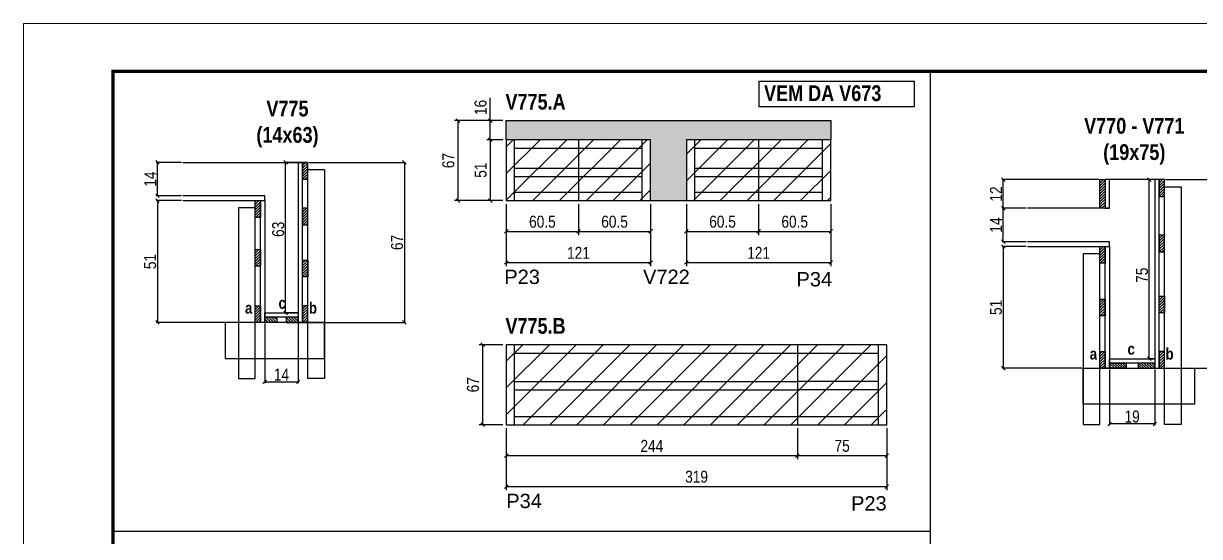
# Model space of a CAD drawing. Extents: x 3309 to 9563, y -2522 to 14608.
# Drawn here: x 3309 to 4295, y 9584 to 10014 of the extents above; entities that cross this region are included whole.
import ezdxf

# ---------------------------------------------------------------- set-up
doc = ezdxf.new("R2010")
doc.units = 0
doc.linetypes.add('DASHED', pattern=[0.75, 0.5, -0.25])
for name, color, linetype in [('5', 5, 'Continuous'), ('COTA', 241, 'Continuous'), ('detalhes', 4, 'Continuous'), ('NOMENCLATURA', 7, 'Continuous'), ('Painéis', 200, 'Continuous'), ('SARR_2.2x7', 40, 'Continuous'), ('SARR_3.5x7', 81, 'Continuous')]:
    doc.layers.add(name, color=color, linetype=linetype)
for name, color, linetype, lineweight in [('CONCRETO', 251, 'Continuous', 25), ('Folhas', 255, 'Continuous', 9), ('Hachura', 251, 'Continuous', 9), ('SARRAFO DE PRESSAO', 251, 'DASHED', 9)]:
    doc.layers.add(name, color=color, linetype=linetype, lineweight=lineweight)
doc.styles.add('COTA TECNICA', font='techl___.ttf', dxfattribs={"height": 10})
doc.styles.add('COTA TECNICA 2X', font='techl___.ttf', dxfattribs={"height": 10})
doc.styles.get("Standard").update_dxf_attribs({"font": 'arial.ttf'})
doc.styles.add('TECNICA', font='techb___.ttf', dxfattribs={"height": 10})
doc.dimstyles.new('PAINEL', dxfattribs={"dimtxt": 10, "dimasz": 3, "dimexe": 3, "dimexo": 3, "dimgap": 3, "dimtad": 1, "dimdec": 1, "dimzin": 12, "dimdsep": 46, "dimtxsty": 'COTA TECNICA', "dimblk1": 'OBLIQUE', "dimblk2": 'OBLIQUE', "dimsah": 1, "dimcen": 0.9, "dimclrd": 4, "dimclre": 4, "dimclrt": 240, "dimadec": 1, "dimazin": 3, "dimtfac": 1, "dimtdec": 1, "dimtmove": 0, "dimatfit": 3, "dimfxl": 1, "dimtolj": 1, "dimtzin": 12, "dimarcsym": 0})
doc.dimstyles.new('SECAO', dxfattribs={"dimscale": 0.333333, "dimtxt": 5, "dimasz": 9, "dimexe": 3, "dimexo": 3, "dimgap": 3, "dimtad": 1, "dimdec": 1, "dimlfac": 0.5, "dimzin": 12, "dimdsep": 46, "dimtxsty": 'COTA TECNICA 2X', "dimblk1": 'OBLIQUE', "dimblk2": 'OBLIQUE', "dimsah": 1, "dimcen": 0.9, "dimclrd": 4, "dimclre": 4, "dimclrt": 240, "dimadec": 1, "dimazin": 3, "dimtfac": 1, "dimtdec": 1, "dimtmove": 0, "dimatfit": 3, "dimfxl": 1, "dimtolj": 1, "dimtzin": 12, "dimarcsym": 0})
pattern_1 = [(45, (-120058.1796, -23420.105), (-1.122532015, 1.122532015), [])]
pattern_2 = [(135, (37455.1903, -113787.353), (-1.122532015, -1.122532015), [])]
pattern_3 = [(45, (-119300.518, -23496.7219), (-1.122532015, 1.122532015), [])]
pattern_4 = [(45, (-119310.518, -23399.1358), (-1.122532015, 1.122532015), [])]

# ---------------------------------------------------------------- blocks, each defined once
blk = doc.blocks.new('9999999999')
at = {"layer": 'Folhas'}
blk.add_lwpolyline([(98138.98, 34190.21), (99623.98, 34190.21), (99623.98, 35240.21), (98138.98, 35240.21)], close=True, dxfattribs=at)
at = {"layer": 'Folhas', "color": 30, "const_width": 3}
blk.add_lwpolyline([(98213.98, 34230.21), (99583.98, 34230.21), (99583.98, 35200.21), (98213.98, 35200.21)], close=True, dxfattribs=at)
blk = doc.blocks.new('_Oblique')
at = {"color": 0, "linetype": 'ByBlock', "lineweight": -2}
blk.add_line((-0.5, -0.5), (0.5, 0.5), dxfattribs=at)
blk = doc.blocks.new('*D363')
at = {"layer": 'COTA', "color": 4, "lineweight": -2, "transparency": 16777216}
for p, q in [((3511.59, 9762.25), (3511.59, 9712.5)), ((3539.59, 9762.25), (3539.59, 9712.5)), ((3511.59, 9713.5), (3539.59, 9713.5))]:
    blk.add_line(p, q, dxfattribs=at)
at = {"layer": 'Defpoints', "color": 0, "transparency": 16777216}
for p in [(3511.59, 9763.25), (3539.59, 9763.25), (3539.59, 9713.5)]:
    blk.add_point(p, dxfattribs=at)
at = {"layer": 'COTA', "color": 4, "lineweight": -2, "transparency": 16777216, "xscale": 3, "yscale": 3, "zscale": 3, "rotation": 180}
blk.add_blockref('_Oblique', (3511.59, 9713.5), dxfattribs=at)
at = {"layer": 'COTA', "color": 4, "lineweight": -2, "transparency": 16777216, "xscale": 3, "yscale": 3, "zscale": 3}
blk.add_blockref('_Oblique', (3539.59, 9713.5), dxfattribs=at)
at = {"layer": 'COTA', "color": 240, "transparency": 16777216, "insert": (3525.59, 9719.57), "char_height": 10, "attachment_point": 5, "style": 'COTA TECNICA 2X'}
blk.add_mtext('\\A1;14', dxfattribs=at)
blk = doc.blocks.new('*D364')
at = {"layer": 'COTA', "color": 4, "lineweight": -2, "transparency": 16777216}
for p, q in [((3548.59, 9897.25), (3629.64, 9897.25)), ((3628.64, 9897.25), (3628.64, 9763.25)), ((3548.59, 9763.25), (3629.64, 9763.25))]:
    blk.add_line(p, q, dxfattribs=at)
at = {"layer": 'Defpoints', "color": 0, "transparency": 16777216}
for p in [(3547.59, 9897.25, 0), (3547.59, 9763.25, 0), (3628.64, 9763.25)]:
    blk.add_point(p, dxfattribs=at)
at = {"layer": 'COTA', "color": 4, "lineweight": -2, "transparency": 16777216, "xscale": 3, "yscale": 3, "zscale": 3}
for p, rotation in [((3628.64, 9897.25), 90), ((3628.64, 9763.25), 270)]:
    blk.add_blockref('_Oblique', p, dxfattribs=dict(at, rotation=rotation))
at = {"layer": 'COTA', "color": 240, "transparency": 16777216, "insert": (3622.53, 9830.25), "char_height": 10, "attachment_point": 5, "rotation": 90, "style": 'COTA TECNICA 2X'}
blk.add_mtext('\\A1;67', dxfattribs=at)
blk = doc.blocks.new('*D365')
at = {"layer": 'COTA', "color": 4, "lineweight": -2, "transparency": 16777216}
for p, q in [((3441.89, 9865.25), (3420.67, 9865.25)), ((3421.67, 9865.25), (3421.67, 9763.25)), ((3502.59, 9763.25), (3420.67, 9763.25))]:
    blk.add_line(p, q, dxfattribs=at)
at = {"layer": 'Defpoints', "color": 0, "transparency": 16777216}
for p in [(3442.89, 9865.25), (3421.67, 9763.25), (3503.59, 9763.25, 0)]:
    blk.add_point(p, dxfattribs=at)
at = {"layer": 'COTA', "color": 4, "lineweight": -2, "transparency": 16777216, "xscale": 3, "yscale": 3, "zscale": 3}
for p, rotation in [((3421.67, 9865.25), 90), ((3421.67, 9763.25), 270)]:
    blk.add_blockref('_Oblique', p, dxfattribs=dict(at, rotation=rotation))
at = {"layer": 'COTA', "color": 240, "transparency": 16777216, "insert": (3415.56, 9814.25), "char_height": 10, "attachment_point": 5, "rotation": 90, "style": 'COTA TECNICA 2X'}
blk.add_mtext('\\A1;51', dxfattribs=at)
blk = doc.blocks.new('*D366')
at = {"layer": 'COTA', "color": 4, "lineweight": -2, "transparency": 16777216}
for p, q in [((3539.25, 9897.25), (3528.08, 9897.25)), ((3529.08, 9771.25), (3529.08, 9897.25)), ((3539.25, 9771.25), (3528.08, 9771.25))]:
    blk.add_line(p, q, dxfattribs=at)
at = {"layer": 'Defpoints', "color": 0, "transparency": 16777216}
for p in [(3529.08, 9897.25), (3540.25, 9897.25), (3540.25, 9771.25)]:
    blk.add_point(p, dxfattribs=at)
at = {"layer": 'COTA', "color": 4, "lineweight": -2, "transparency": 16777216, "xscale": 3, "yscale": 3, "zscale": 3}
for p, rotation in [((3529.08, 9897.25), 90), ((3529.08, 9771.25), 270)]:
    blk.add_blockref('_Oblique', p, dxfattribs=dict(at, rotation=rotation))
at = {"layer": 'COTA', "color": 240, "transparency": 16777216, "insert": (3522.86, 9841.25), "char_height": 10, "attachment_point": 5, "rotation": 90, "style": 'COTA TECNICA 2X'}
blk.add_mtext('\\A1;63', dxfattribs=at)
blk = doc.blocks.new('*D367')
at = {"layer": 'COTA', "color": 4, "lineweight": -2, "transparency": 16777216}
for p, q in [((3441.89, 9897.25), (3420.67, 9897.25)), ((3421.67, 9869.25), (3421.67, 9897.25)), ((3441.89, 9869.25), (3420.67, 9869.25))]:
    blk.add_line(p, q, dxfattribs=at)
at = {"layer": 'Defpoints', "color": 0, "transparency": 16777216}
for p in [(3421.67, 9897.25), (3442.89, 9897.25), (3442.89, 9869.25)]:
    blk.add_point(p, dxfattribs=at)
at = {"layer": 'COTA', "color": 4, "lineweight": -2, "transparency": 16777216, "xscale": 3, "yscale": 3, "zscale": 3}
for p, rotation in [((3421.67, 9897.25), 90), ((3421.67, 9869.25), 270)]:
    blk.add_blockref('_Oblique', p, dxfattribs=dict(at, rotation=rotation))
at = {"layer": 'COTA', "color": 240, "transparency": 16777216, "insert": (3415.6, 9883.25), "char_height": 10, "attachment_point": 5, "rotation": 90, "style": 'COTA TECNICA 2X'}
blk.add_mtext('\\A1;14', dxfattribs=at)
blk = doc.blocks.new('*D372')
at = {"layer": 'COTA', "color": 4, "lineweight": -2, "transparency": 16777216}
for p, q in [((3714.06, 9674.59), (3714.06, 9622.76)), ((4033.06, 9674.59), (4033.06, 9622.76)), ((3714.06, 9625.76), (4033.06, 9625.76))]:
    blk.add_line(p, q, dxfattribs=at)
at = {"layer": 'Defpoints', "color": 0, "transparency": 16777216}
for p in [(3714.06, 9677.59), (4033.06, 9677.59), (4033.06, 9625.76)]:
    blk.add_point(p, dxfattribs=at)
at = {"layer": 'COTA', "color": 4, "lineweight": -2, "transparency": 16777216, "xscale": 3, "yscale": 3, "zscale": 3, "rotation": 180}
blk.add_blockref('_Oblique', (3714.06, 9625.76), dxfattribs=at)
at = {"layer": 'COTA', "color": 4, "lineweight": -2, "transparency": 16777216, "xscale": 3, "yscale": 3, "zscale": 3}
blk.add_blockref('_Oblique', (4033.06, 9625.76), dxfattribs=at)
at = {"layer": 'COTA', "color": 240, "transparency": 16777216, "insert": (3873.56, 9634.01), "char_height": 10, "attachment_point": 5, "style": 'COTA TECNICA'}
blk.add_mtext('\\A1;319', dxfattribs=at)
blk = doc.blocks.new('*D373')
at = {"layer": 'COTA', "color": 4, "lineweight": -2, "transparency": 16777216}
for p, q in [((3714.06, 9674.59), (3714.06, 9648.75)), ((3958.06, 9674.59), (3958.06, 9648.75)), ((3714.06, 9651.75), (3958.06, 9651.75))]:
    blk.add_line(p, q, dxfattribs=at)
at = {"layer": 'Defpoints', "color": 0, "transparency": 16777216}
for p in [(3714.06, 9677.59), (3958.06, 9677.59), (3958.06, 9651.75)]:
    blk.add_point(p, dxfattribs=at)
at = {"layer": 'COTA', "color": 4, "lineweight": -2, "transparency": 16777216, "xscale": 3, "yscale": 3, "zscale": 3, "rotation": 180}
blk.add_blockref('_Oblique', (3714.06, 9651.75), dxfattribs=at)
at = {"layer": 'COTA', "color": 4, "lineweight": -2, "transparency": 16777216, "xscale": 3, "yscale": 3, "zscale": 3}
blk.add_blockref('_Oblique', (3958.06, 9651.75), dxfattribs=at)
at = {"layer": 'COTA', "color": 240, "transparency": 16777216, "insert": (3836.06, 9659.83), "char_height": 10, "attachment_point": 5, "style": 'COTA TECNICA'}
blk.add_mtext('\\A1;244', dxfattribs=at)
blk = doc.blocks.new('*D374')
at = {"layer": 'COTA', "color": 4, "lineweight": -2, "transparency": 16777216}
for p, q in [((3958.06, 9674.59), (3958.06, 9648.75)), ((4033.06, 9674.59), (4033.06, 9648.75)), ((3958.06, 9651.75), (4033.06, 9651.75))]:
    blk.add_line(p, q, dxfattribs=at)
at = {"layer": 'Defpoints', "color": 0, "transparency": 16777216}
for p in [(3958.06, 9677.59), (4033.06, 9677.59), (4033.06, 9651.75)]:
    blk.add_point(p, dxfattribs=at)
at = {"layer": 'COTA', "color": 4, "lineweight": -2, "transparency": 16777216, "xscale": 3, "yscale": 3, "zscale": 3, "rotation": 180}
blk.add_blockref('_Oblique', (3958.06, 9651.75), dxfattribs=at)
at = {"layer": 'COTA', "color": 4, "lineweight": -2, "transparency": 16777216, "xscale": 3, "yscale": 3, "zscale": 3}
blk.add_blockref('_Oblique', (4033.06, 9651.75), dxfattribs=at)
at = {"layer": 'COTA', "color": 240, "transparency": 16777216, "insert": (3995.56, 9659.86), "char_height": 10, "attachment_point": 5, "style": 'COTA TECNICA'}
blk.add_mtext('\\A1;75', dxfattribs=at)
blk = doc.blocks.new('*D375')
at = {"layer": 'COTA', "color": 4, "lineweight": -2, "transparency": 16777216}
for p, q in [((3714.06, 9862.28), (3714.06, 9810.46)), ((3835.06, 9862.28), (3835.06, 9810.46)), ((3714.06, 9813.46), (3835.06, 9813.46))]:
    blk.add_line(p, q, dxfattribs=at)
at = {"layer": 'Defpoints', "color": 0, "transparency": 16777216}
for p in [(3714.06, 9865.28), (3835.06, 9865.28), (3835.06, 9813.46)]:
    blk.add_point(p, dxfattribs=at)
at = {"layer": 'COTA', "color": 4, "lineweight": -2, "transparency": 16777216, "xscale": 3, "yscale": 3, "zscale": 3, "rotation": 180}
blk.add_blockref('_Oblique', (3714.06, 9813.46), dxfattribs=at)
at = {"layer": 'COTA', "color": 4, "lineweight": -2, "transparency": 16777216, "xscale": 3, "yscale": 3, "zscale": 3}
blk.add_blockref('_Oblique', (3835.06, 9813.46), dxfattribs=at)
at = {"layer": 'COTA', "color": 240, "transparency": 16777216, "insert": (3774.56, 9821.52), "char_height": 10, "attachment_point": 5, "style": 'COTA TECNICA'}
blk.add_mtext('\\A1;121', dxfattribs=at)
blk = doc.blocks.new('*D376')
at = {"layer": 'COTA', "color": 4, "lineweight": -2, "transparency": 16777216}
for p, q in [((3714.06, 9862.28), (3714.06, 9836.45)), ((3774.56, 9862.28), (3774.56, 9836.45)), ((3714.06, 9839.45), (3774.56, 9839.45))]:
    blk.add_line(p, q, dxfattribs=at)
at = {"layer": 'Defpoints', "color": 0, "transparency": 16777216}
for p in [(3714.06, 9865.28), (3774.56, 9865.28), (3774.56, 9839.45)]:
    blk.add_point(p, dxfattribs=at)
at = {"layer": 'COTA', "color": 4, "lineweight": -2, "transparency": 16777216, "xscale": 3, "yscale": 3, "zscale": 3, "rotation": 180}
blk.add_blockref('_Oblique', (3714.06, 9839.45), dxfattribs=at)
at = {"layer": 'COTA', "color": 4, "lineweight": -2, "transparency": 16777216, "xscale": 3, "yscale": 3, "zscale": 3}
blk.add_blockref('_Oblique', (3774.56, 9839.45), dxfattribs=at)
at = {"layer": 'COTA', "color": 240, "transparency": 16777216, "insert": (3744.31, 9847.56), "char_height": 10, "attachment_point": 5, "style": 'COTA TECNICA'}
blk.add_mtext('\\A1;60.5', dxfattribs=at)
blk = doc.blocks.new('*D377')
at = {"layer": 'COTA', "color": 4, "lineweight": -2, "transparency": 16777216}
for p, q in [((3774.56, 9862.28), (3774.56, 9836.45)), ((3835.06, 9862.28), (3835.06, 9836.45)), ((3774.56, 9839.45), (3835.06, 9839.45))]:
    blk.add_line(p, q, dxfattribs=at)
at = {"layer": 'Defpoints', "color": 0, "transparency": 16777216}
for p in [(3774.56, 9865.28), (3835.06, 9865.28), (3835.06, 9839.45)]:
    blk.add_point(p, dxfattribs=at)
at = {"layer": 'COTA', "color": 4, "lineweight": -2, "transparency": 16777216, "xscale": 3, "yscale": 3, "zscale": 3, "rotation": 180}
blk.add_blockref('_Oblique', (3774.56, 9839.45), dxfattribs=at)
at = {"layer": 'COTA', "color": 4, "lineweight": -2, "transparency": 16777216, "xscale": 3, "yscale": 3, "zscale": 3}
blk.add_blockref('_Oblique', (3835.06, 9839.45), dxfattribs=at)
at = {"layer": 'COTA', "color": 240, "transparency": 16777216, "insert": (3804.81, 9847.56), "char_height": 10, "attachment_point": 5, "style": 'COTA TECNICA'}
blk.add_mtext('\\A1;60.5', dxfattribs=at)
blk = doc.blocks.new('*D378')
at = {"layer": 'COTA', "color": 4, "lineweight": -2, "transparency": 16777216}
for p, q in [((3865.06, 9862.28), (3865.06, 9810.46)), ((3986.06, 9862.28), (3986.06, 9810.46)), ((3865.06, 9813.46), (3986.06, 9813.46))]:
    blk.add_line(p, q, dxfattribs=at)
at = {"layer": 'Defpoints', "color": 0, "transparency": 16777216}
for p in [(3865.06, 9865.28), (3986.06, 9865.28), (3986.06, 9813.46)]:
    blk.add_point(p, dxfattribs=at)
at = {"layer": 'COTA', "color": 4, "lineweight": -2, "transparency": 16777216, "xscale": 3, "yscale": 3, "zscale": 3, "rotation": 180}
blk.add_blockref('_Oblique', (3865.06, 9813.46), dxfattribs=at)
at = {"layer": 'COTA', "color": 4, "lineweight": -2, "transparency": 16777216, "xscale": 3, "yscale": 3, "zscale": 3}
blk.add_blockref('_Oblique', (3986.06, 9813.46), dxfattribs=at)
at = {"layer": 'COTA', "color": 240, "transparency": 16777216, "insert": (3925.56, 9821.52), "char_height": 10, "attachment_point": 5, "style": 'COTA TECNICA'}
blk.add_mtext('\\A1;121', dxfattribs=at)
blk = doc.blocks.new('*D379')
at = {"layer": 'COTA', "color": 4, "lineweight": -2, "transparency": 16777216}
for p, q in [((3865.06, 9862.28), (3865.06, 9836.45)), ((3925.56, 9862.28), (3925.56, 9836.45)), ((3865.06, 9839.45), (3925.56, 9839.45))]:
    blk.add_line(p, q, dxfattribs=at)
at = {"layer": 'Defpoints', "color": 0, "transparency": 16777216}
for p in [(3865.06, 9865.28), (3925.56, 9865.28), (3925.56, 9839.45)]:
    blk.add_point(p, dxfattribs=at)
at = {"layer": 'COTA', "color": 4, "lineweight": -2, "transparency": 16777216, "xscale": 3, "yscale": 3, "zscale": 3, "rotation": 180}
blk.add_blockref('_Oblique', (3865.06, 9839.45), dxfattribs=at)
at = {"layer": 'COTA', "color": 4, "lineweight": -2, "transparency": 16777216, "xscale": 3, "yscale": 3, "zscale": 3}
blk.add_blockref('_Oblique', (3925.56, 9839.45), dxfattribs=at)
at = {"layer": 'COTA', "color": 240, "transparency": 16777216, "insert": (3895.31, 9847.56), "char_height": 10, "attachment_point": 5, "style": 'COTA TECNICA'}
blk.add_mtext('\\A1;60.5', dxfattribs=at)
blk = doc.blocks.new('*D380')
at = {"layer": 'COTA', "color": 4, "lineweight": -2, "transparency": 16777216}
for p, q in [((3925.56, 9862.28), (3925.56, 9836.45)), ((3986.06, 9862.28), (3986.06, 9836.45)), ((3925.56, 9839.45), (3986.06, 9839.45))]:
    blk.add_line(p, q, dxfattribs=at)
at = {"layer": 'Defpoints', "color": 0, "transparency": 16777216}
for p in [(3925.56, 9865.28), (3986.06, 9865.28), (3986.06, 9839.45)]:
    blk.add_point(p, dxfattribs=at)
at = {"layer": 'COTA', "color": 4, "lineweight": -2, "transparency": 16777216, "xscale": 3, "yscale": 3, "zscale": 3, "rotation": 180}
blk.add_blockref('_Oblique', (3925.56, 9839.45), dxfattribs=at)
at = {"layer": 'COTA', "color": 4, "lineweight": -2, "transparency": 16777216, "xscale": 3, "yscale": 3, "zscale": 3}
blk.add_blockref('_Oblique', (3986.06, 9839.45), dxfattribs=at)
at = {"layer": 'COTA', "color": 240, "transparency": 16777216, "insert": (3955.81, 9847.56), "char_height": 10, "attachment_point": 5, "style": 'COTA TECNICA'}
blk.add_mtext('\\A1;60.5', dxfattribs=at)
blk = doc.blocks.new('*D381')
at = {"layer": 'COTA', "color": 4, "lineweight": -2, "transparency": 16777216}
for p, q in [((3711.06, 9744.59), (3691.25, 9744.59)), ((3694.25, 9677.59), (3694.25, 9744.59)), ((3711.06, 9677.59), (3691.25, 9677.59))]:
    blk.add_line(p, q, dxfattribs=at)
at = {"layer": 'Defpoints', "color": 0, "transparency": 16777216}
for p in [(3694.25, 9744.59), (3714.06, 9744.59), (3714.06, 9677.59)]:
    blk.add_point(p, dxfattribs=at)
at = {"layer": 'COTA', "color": 4, "lineweight": -2, "transparency": 16777216, "xscale": 3, "yscale": 3, "zscale": 3}
for p, rotation in [((3694.25, 9744.59), 90), ((3694.25, 9677.59), 270)]:
    blk.add_blockref('_Oblique', p, dxfattribs=dict(at, rotation=rotation))
at = {"layer": 'COTA', "color": 240, "transparency": 16777216, "insert": (3686.15, 9711.09), "char_height": 10, "attachment_point": 5, "rotation": 90, "style": 'COTA TECNICA'}
blk.add_mtext('\\A1;67', dxfattribs=at)
blk = doc.blocks.new('*D382')
at = {"layer": 'COTA', "color": 4, "lineweight": -2, "transparency": 16777216}
for p, q in [((3711.06, 9916.28), (3697.65, 9916.28)), ((3700.65, 9916.28), (3700.65, 9865.28)), ((3711.06, 9865.28), (3697.65, 9865.28))]:
    blk.add_line(p, q, dxfattribs=at)
at = {"layer": 'Defpoints', "color": 0, "transparency": 16777216}
for p in [(3714.06, 9916.28), (3700.65, 9865.28), (3714.06, 9865.28)]:
    blk.add_point(p, dxfattribs=at)
at = {"layer": 'COTA', "color": 4, "lineweight": -2, "transparency": 16777216, "xscale": 3, "yscale": 3, "zscale": 3}
for p, rotation in [((3700.65, 9916.28), 90), ((3700.65, 9865.28), 270)]:
    blk.add_blockref('_Oblique', p, dxfattribs=dict(at, rotation=rotation))
at = {"layer": 'COTA', "color": 240, "transparency": 16777216, "insert": (3692.54, 9890.78), "char_height": 10, "attachment_point": 5, "rotation": 90, "style": 'COTA TECNICA'}
blk.add_mtext('\\A1;51', dxfattribs=at)
blk = doc.blocks.new('*D383')
at = {"layer": 'COTA', "color": 4, "lineweight": -2, "transparency": 16777216}
for p, q in [((3700.65, 9932.28), (3700.65, 9951.3)), ((3711.06, 9932.28), (3697.65, 9932.28)), ((3700.65, 9916.28), (3700.65, 9932.28)), ((3711.06, 9916.28), (3697.65, 9916.28))]:
    blk.add_line(p, q, dxfattribs=at)
at = {"layer": 'Defpoints', "color": 0, "transparency": 16777216}
for p in [(3700.65, 9932.28), (3714.06, 9932.28), (3714.06, 9916.28)]:
    blk.add_point(p, dxfattribs=at)
at = {"layer": 'COTA', "color": 4, "lineweight": -2, "transparency": 16777216, "xscale": 3, "yscale": 3, "zscale": 3}
for p, rotation in [((3700.65, 9932.28), 90), ((3700.65, 9916.28), 270)]:
    blk.add_blockref('_Oblique', p, dxfattribs=dict(at, rotation=rotation))
at = {"layer": 'COTA', "color": 240, "transparency": 16777216, "insert": (3692.54, 9943.29), "char_height": 10, "attachment_point": 5, "rotation": 90, "style": 'COTA TECNICA'}
blk.add_mtext('\\A1;16', dxfattribs=at)
blk = doc.blocks.new('*D384')
at = {"layer": 'COTA', "color": 4, "lineweight": -2, "transparency": 16777216}
for p, q in [((3711.06, 9932.28), (3670.63, 9932.28)), ((3673.63, 9865.28), (3673.63, 9932.28)), ((3711.06, 9865.28), (3670.63, 9865.28))]:
    blk.add_line(p, q, dxfattribs=at)
at = {"layer": 'Defpoints', "color": 0, "transparency": 16777216}
for p in [(3673.63, 9932.28), (3714.06, 9932.28), (3714.06, 9865.28)]:
    blk.add_point(p, dxfattribs=at)
at = {"layer": 'COTA', "color": 4, "lineweight": -2, "transparency": 16777216, "xscale": 3, "yscale": 3, "zscale": 3}
for p, rotation in [((3673.63, 9932.28), 90), ((3673.63, 9865.28), 270)]:
    blk.add_blockref('_Oblique', p, dxfattribs=dict(at, rotation=rotation))
at = {"layer": 'COTA', "color": 240, "transparency": 16777216, "insert": (3665.52, 9898.78), "char_height": 10, "attachment_point": 5, "rotation": 90, "style": 'COTA TECNICA'}
blk.add_mtext('\\A1;67', dxfattribs=at)
blk = doc.blocks.new('*D368')
at = {"layer": 'COTA', "color": 4, "lineweight": -2, "transparency": 16777216}
for p, q in [((4149.95, 9826.82), (4129.6, 9826.82)), ((4130.6, 9826.82), (4130.6, 9724.82)), ((4196.65, 9724.82), (4129.6, 9724.82))]:
    blk.add_line(p, q, dxfattribs=at)
at = {"layer": 'Defpoints', "color": 0, "transparency": 16777216}
for p in [(4150.95, 9826.82), (4130.6, 9724.82), (4197.65, 9724.82, 0)]:
    blk.add_point(p, dxfattribs=at)
at = {"layer": 'COTA', "color": 4, "lineweight": -2, "transparency": 16777216, "xscale": 3, "yscale": 3, "zscale": 3}
for p, rotation in [((4130.6, 9826.82), 90), ((4130.6, 9724.82), 270)]:
    blk.add_blockref('_Oblique', p, dxfattribs=dict(at, rotation=rotation))
at = {"layer": 'COTA', "color": 240, "transparency": 16777216, "insert": (4124.49, 9775.82), "char_height": 10, "attachment_point": 5, "rotation": 90, "style": 'COTA TECNICA 2X'}
blk.add_mtext('\\A1;51', dxfattribs=at)
blk = doc.blocks.new('*D369')
at = {"layer": 'COTA', "color": 4, "lineweight": -2, "transparency": 16777216}
for p, q in [((4256.65, 9882.82), (4251.98, 9882.82)), ((4252.98, 9732.82), (4252.98, 9882.82)), ((4256.65, 9732.82), (4251.98, 9732.82))]:
    blk.add_line(p, q, dxfattribs=at)
at = {"layer": 'Defpoints', "color": 0, "transparency": 16777216}
for p in [(4252.98, 9882.82), (4257.65, 9882.82), (4257.65, 9732.82)]:
    blk.add_point(p, dxfattribs=at)
at = {"layer": 'COTA', "color": 4, "lineweight": -2, "transparency": 16777216, "xscale": 3, "yscale": 3, "zscale": 3}
for p, rotation in [((4252.98, 9882.82), 90), ((4252.98, 9732.82), 270)]:
    blk.add_blockref('_Oblique', p, dxfattribs=dict(at, rotation=rotation))
at = {"layer": 'COTA', "color": 240, "transparency": 16777216, "insert": (4246.87, 9802.82), "char_height": 10, "attachment_point": 5, "rotation": 90, "style": 'COTA TECNICA 2X'}
blk.add_mtext('\\A1;75', dxfattribs=at)
blk = doc.blocks.new('*D385')
at = {"layer": 'COTA', "color": 4, "lineweight": -2, "transparency": 16777216}
for p, q in [((4149.95, 9858.82), (4129.6, 9858.82)), ((4130.6, 9830.82), (4130.6, 9858.82)), ((4149.95, 9830.82), (4129.6, 9830.82))]:
    blk.add_line(p, q, dxfattribs=at)
at = {"layer": 'Defpoints', "color": 0, "transparency": 16777216}
for p in [(4130.6, 9858.82), (4150.95, 9858.82), (4150.95, 9830.82)]:
    blk.add_point(p, dxfattribs=at)
at = {"layer": 'COTA', "color": 4, "lineweight": -2, "transparency": 16777216, "xscale": 3, "yscale": 3, "zscale": 3}
for p, rotation in [((4130.6, 9858.82), 90), ((4130.6, 9830.82), 270)]:
    blk.add_blockref('_Oblique', p, dxfattribs=dict(at, rotation=rotation))
at = {"layer": 'COTA', "color": 240, "transparency": 16777216, "insert": (4124.53, 9844.82), "char_height": 10, "attachment_point": 5, "rotation": 90, "style": 'COTA TECNICA 2X'}
blk.add_mtext('\\A1;14', dxfattribs=at)
blk = doc.blocks.new('*D386')
at = {"layer": 'COTA', "color": 4, "lineweight": -2, "transparency": 16777216}
for p, q in [((4210.65, 9882.82), (4129.6, 9882.82)), ((4130.6, 9858.82), (4130.6, 9882.82)), ((4149.95, 9858.82), (4129.6, 9858.82))]:
    blk.add_line(p, q, dxfattribs=at)
at = {"layer": 'Defpoints', "color": 0, "transparency": 16777216}
for p in [(4130.6, 9882.82), (4211.65, 9882.82), (4150.95, 9858.82)]:
    blk.add_point(p, dxfattribs=at)
at = {"layer": 'COTA', "color": 4, "lineweight": -2, "transparency": 16777216, "xscale": 3, "yscale": 3, "zscale": 3}
for p, rotation in [((4130.6, 9882.82), 90), ((4130.6, 9858.82), 270)]:
    blk.add_blockref('_Oblique', p, dxfattribs=dict(at, rotation=rotation))
at = {"layer": 'COTA', "color": 240, "transparency": 16777216, "insert": (4124.55, 9870.82), "char_height": 10, "attachment_point": 5, "rotation": 90, "style": 'COTA TECNICA 2X'}
blk.add_mtext('\\A1;12', dxfattribs=at)
blk = doc.blocks.new('*D387')
at = {"layer": 'COTA', "color": 4, "lineweight": -2, "transparency": 16777216}
for p, q in [((4219.65, 9723.82), (4219.65, 9677.28)), ((4257.65, 9723.82), (4257.65, 9677.28)), ((4257.65, 9678.28), (4219.65, 9678.28))]:
    blk.add_line(p, q, dxfattribs=at)
at = {"layer": 'Defpoints', "color": 0, "transparency": 16777216}
for p in [(4219.65, 9724.82), (4257.65, 9724.82), (4219.65, 9678.28)]:
    blk.add_point(p, dxfattribs=at)
at = {"layer": 'COTA', "color": 4, "lineweight": -2, "transparency": 16777216, "xscale": 3, "yscale": 3, "zscale": 3, "rotation": 180}
blk.add_blockref('_Oblique', (4219.65, 9678.28), dxfattribs=at)
at = {"layer": 'COTA', "color": 4, "lineweight": -2, "transparency": 16777216, "xscale": 3, "yscale": 3, "zscale": 3}
blk.add_blockref('_Oblique', (4257.65, 9678.28), dxfattribs=at)
at = {"layer": 'COTA', "color": 240, "transparency": 16777216, "insert": (4238.65, 9684.37), "char_height": 10, "attachment_point": 5, "style": 'COTA TECNICA 2X'}
blk.add_mtext('\\A1;19', dxfattribs=at)
blk = doc.blocks.new('*D388')
at = {"layer": 'COTA', "color": 4, "lineweight": -2, "transparency": 16777216}
for p, q in [((4266.65, 9882.82), (4316.85, 9882.82)), ((4315.85, 9724.82), (4315.85, 9882.82)), ((4291.84, 9724.82), (4316.85, 9724.82))]:
    blk.add_line(p, q, dxfattribs=at)
at = {"layer": 'Defpoints', "color": 0, "transparency": 16777216}
for p in [(4265.65, 9882.82), (4315.85, 9882.82), (4290.84, 9724.82)]:
    blk.add_point(p, dxfattribs=at)
at = {"layer": 'COTA', "color": 4, "lineweight": -2, "transparency": 16777216, "xscale": 3, "yscale": 3, "zscale": 3}
for p, rotation in [((4315.85, 9882.82), 90), ((4315.85, 9724.82), 270)]:
    blk.add_blockref('_Oblique', p, dxfattribs=dict(at, rotation=rotation))
at = {"layer": 'COTA', "color": 240, "transparency": 16777216, "insert": (4309.75, 9803.82), "char_height": 10, "attachment_point": 5, "rotation": 90, "style": 'COTA TECNICA 2X'}
blk.add_mtext('\\A1;79', dxfattribs=at)

msp = doc.modelspace()

# ---------------------------------------------------------------- hatches: boundary and pattern name
at = {"layer": 'COTA'}
h = msp.add_hatch(dxfattribs=at)
h.set_pattern_fill('AR-CONC', color=256, scale=0.03)
h.set_pattern_definition([(50, (-3216.2245, -950.147), (5.46554, -0.4781726), [0.5715, -6.2865]), (355, (-3216.2245, -950.147), (-1.0573026, 5.7317054), [0.4572, -5.0292175]), (100.451445, (-3215.769, -950.187), (4.4082374, 5.2535326), [0.4857003, -5.3427073]), (46.1842, (-3216.2245, -948.623), (8.1323712, -1.26127), [0.85725, -9.42975]), (96.63556, (-3215.547, -948.728), (7.122124, 7.4227837), [0.7285507, -8.014068]), (351.18415, (-3216.2245, -948.623), (7.122124, 7.422784), [0.685799, -7.543792]), (21, (-3215.4625, -949.004), (4.5484317, -3.067956), [0.5715, -6.2865]), (326, (-3215.4625, -949.004), (1.8540609, 5.525639), [0.4572, -5.0292]), (71.451445, (-3215.0835, -949.2597), (6.4024926, 2.457683), [0.4857003, -5.3426981]), (37.5, (-3216.2245, -950.147), (0.0926581, 2.53665117), [0, -4.96824, 0, -5.1054, 0, -5.04825]), (7.5, (-3216.2245, -950.147), (2.0045899, 3.00541724), [0, -2.91084, 0, -4.85394, 0, -1.92405]), (327.5, (-3217.9238, -950.147), (4.06771786, -0.17186232), [0, -1.905, 0, -5.9436, 0, -7.8867]), (317.5, (-3218.6858, -950.147), (4.4438754, 0.7627947), [0, -2.4765, 0, -3.94716, 0, -5.6007])])
h.paths.add_polyline_path([(3835.06, 9916.28), (3835.06, 9865.28), (3865.06, 9865.28), (3865.06, 9916.28), (3986.06, 9916.28), (3986.06, 9932.28), (3714.06, 9932.28), (3714.06, 9916.28)])
at = {"layer": 'Hachura', "linetype": 'ByBlock'}
h = msp.add_hatch(dxfattribs=at)
h.set_pattern_fill('ANSI31', color=256, scale=5)
h.paths.add_polyline_path([(3774.56, 9916.28), (3714.06, 9916.28), (3714.06, 9865.28), (3774.56, 9865.28)])
h.paths.add_polyline_path([(3835.06, 9916.28), (3774.56, 9916.28), (3774.56, 9865.28), (3835.06, 9865.28)])
h.paths.add_polyline_path([(3925.56, 9916.28), (3865.06, 9916.28), (3865.06, 9865.28), (3925.56, 9865.28)])
h.paths.add_polyline_path([(3986.06, 9916.28), (3925.56, 9916.28), (3925.56, 9865.28), (3986.06, 9865.28)])
h.paths.add_polyline_path([(4033.06, 9744.59), (3958.06, 9744.59), (3958.06, 9677.59), (4033.06, 9677.59)])
h.paths.add_polyline_path([(3958.06, 9744.59), (3714.06, 9744.59), (3714.06, 9677.59), (3958.06, 9677.59)])
at = {"layer": 'SARR_2.2x7'}
h = msp.add_hatch(dxfattribs=at)
h.set_pattern_fill('ANSI31', color=256, scale=0.5)
h.set_pattern_definition([(45, (-120008.5796, -23338.289), (-1.122532015, 1.122532015), [])])
h.paths.add_polyline_path([(3547.59, 9883.25), (3543.19, 9883.25), (3543.19, 9897.25), (3547.59, 9897.25)])
h = msp.add_hatch(dxfattribs=at)
h.set_pattern_fill('ANSI31', color=256, scale=0.5)
h.set_pattern_definition([(45, (-119290.518, -23352.7219), (-1.122532015, 1.122532015), [])])
h.paths.add_polyline_path([(4211.65, 9858.82), (4216.05, 9858.82), (4216.05, 9882.82), (4211.65, 9882.82)])
h = msp.add_hatch(dxfattribs=at)
h.set_pattern_fill('ANSI31', color=256, scale=0.5)
h.set_pattern_definition([(45, (-119310.518, -23352.7219), (-1.122532015, 1.122532015), [])])
h.paths.add_polyline_path([(4265.65, 9868.82), (4261.25, 9868.82), (4261.25, 9882.82), (4265.65, 9882.82)])
h = msp.add_hatch(dxfattribs=at)
h.set_pattern_fill('ANSI31', color=256, scale=0.5)
h.set_pattern_definition([(45, (-120018.5796, -23370.289), (-1.122532015, 1.122532015), [])])
h.paths.add_polyline_path([(3503.59, 9851.25), (3507.99, 9851.25), (3507.99, 9865.25), (3503.59, 9865.25)])
h = msp.add_hatch(dxfattribs=at)
h.set_pattern_fill('ANSI31', color=256, scale=0.5)
h.set_pattern_definition(pattern_1)
h.paths.add_polyline_path([(3543.19, 9859.07), (3547.59, 9859.07), (3547.59, 9845.07), (3543.19, 9845.07)])
h = msp.add_hatch(dxfattribs=at)
h.set_pattern_fill('ANSI31', color=256, scale=0.5)
h.set_pattern_definition(pattern_4)
h.paths.add_polyline_path([(4265.65, 9822.4), (4261.25, 9822.4), (4261.25, 9836.4), (4265.65, 9836.4)])
h = msp.add_hatch(dxfattribs=at)
h.set_pattern_fill('ANSI31', color=256, scale=0.5)
h.set_pattern_definition([(45, (-120018.5796, -23411.289), (-1.122532015, 1.122532015), [])])
h.paths.add_polyline_path([(3503.59, 9810.25), (3507.99, 9810.25), (3507.99, 9824.25), (3503.59, 9824.25)])
h = msp.add_hatch(dxfattribs=at)
h.set_pattern_fill('ANSI31', color=256, scale=0.5)
h.set_pattern_definition([(45, (-119290.518, -23408.7219), (-1.122532015, 1.122532015), [])])
h.paths.add_polyline_path([(4211.65, 9812.82), (4216.05, 9812.82), (4216.05, 9826.82), (4211.65, 9826.82)])
h = msp.add_hatch(dxfattribs=at)
h.set_pattern_fill('ANSI31', color=256, scale=0.5)
h.set_pattern_definition(pattern_1)
h.paths.add_polyline_path([(3543.19, 9801.43), (3547.59, 9801.43), (3547.59, 9815.43), (3543.19, 9815.43)])
h = msp.add_hatch(dxfattribs=at)
h.set_pattern_fill('ANSI31', color=256, scale=0.5)
h.set_pattern_definition([(45, (-119290.518, -23452.7219), (-1.122532015, 1.122532015), [])])
h.paths.add_polyline_path([(4211.65, 9768.82), (4216.05, 9768.82), (4216.05, 9782.82), (4211.65, 9782.82)])
h = msp.add_hatch(dxfattribs=at)
h.set_pattern_fill('ANSI31', color=256, scale=0.5)
h.set_pattern_definition(pattern_4)
h.paths.add_polyline_path([(4265.65, 9785.23), (4261.25, 9785.23), (4261.25, 9771.23), (4265.65, 9771.23)])
h = msp.add_hatch(dxfattribs=at)
h.set_pattern_fill('ANSI31', color=256, scale=0.5)
h.set_pattern_definition([(45, (-120018.5796, -23458.289), (-1.122532015, 1.122532015), [])])
h.paths.add_polyline_path([(3503.59, 9763.25), (3507.99, 9763.25), (3507.99, 9777.25), (3503.59, 9777.25)])
h = msp.add_hatch(dxfattribs=at)
h.set_pattern_fill('ANSI31', color=256, scale=0.5)
h.set_pattern_definition([(45, (-120008.5796, -23458.289), (-1.122532015, 1.122532015), [])])
h.paths.add_polyline_path([(3547.59, 9763.25), (3543.19, 9763.25), (3543.19, 9777.25), (3547.59, 9777.25)])
h = msp.add_hatch(dxfattribs=at)
h.set_pattern_fill('ANSI31', color=256, scale=0.5, angle=90)
h.set_pattern_definition([(135, (36737.1287, -113748.92), (-1.122532015, -1.122532015), [])])
h.paths.add_polyline_path([(3521.59, 9767.65), (3521.59, 9763.25), (3511.59, 9763.25), (3511.59, 9767.65)])
h = msp.add_hatch(dxfattribs=at)
h.set_pattern_fill('ANSI31', color=256, scale=0.5, angle=90)
h.set_pattern_definition([(135, (36747.1287, -113748.92), (-1.122532015, -1.122532015), [])])
h.paths.add_polyline_path([(3529.59, 9763.25), (3529.59, 9767.65), (3539.59, 9767.65), (3539.59, 9763.25)])
h = msp.add_hatch(dxfattribs=at)
h.set_pattern_fill('ANSI31', color=256, scale=0.5)
h.set_pattern_definition(pattern_3)
h.paths.add_polyline_path([(4211.65, 9724.82), (4216.05, 9724.82), (4216.05, 9738.82), (4211.65, 9738.82)])
h = msp.add_hatch(dxfattribs=at)
h.set_pattern_fill('ANSI31', color=256, scale=0.5, angle=90)
h.set_pattern_definition(pattern_2)
h.paths.add_polyline_path([(4233.65, 9729.22), (4233.65, 9724.82), (4219.65, 9724.82), (4219.65, 9729.22)])
h = msp.add_hatch(dxfattribs=at)
h.set_pattern_fill('ANSI31', color=256, scale=0.5, angle=90)
h.set_pattern_definition(pattern_2)
h.paths.add_polyline_path([(4243.65, 9724.82), (4243.65, 9729.22), (4257.65, 9729.22), (4257.65, 9724.82)])
h = msp.add_hatch(dxfattribs=at)
h.set_pattern_fill('ANSI31', color=256, scale=0.5)
h.set_pattern_definition(pattern_3)
h.paths.add_polyline_path([(4265.65, 9724.82), (4261.25, 9724.82), (4261.25, 9738.82), (4265.65, 9738.82)])

# ---------------------------------------------------------------- linework, layer by layer
at = {"layer": 'CONCRETO', "linetype": 'Continuous'}
for p, q in [((3442.89, 9897.25), (3547.59, 9897.25)), ((4265.65, 9882.82), (4216.05, 9882.82)), ((4219.65, 9858.82), (4150.95, 9858.82))]:
    msp.add_line(p, q, dxfattribs=at)
at = {"layer": 'COTA'}
for p, q in [((4069.37, 9973.56), (4069.37, 9202.8)), ((3714.06, 9916.28), (3714.06, 9932.28)), ((3714.06, 9932.28), (3986.06, 9932.28)), ((3986.06, 9932.28), (3986.06, 9916.28)), ((3835.06, 9865.28), (3865.06, 9865.28)), ((4069.37, 9588.18), (3384.37, 9588.18))]:
    msp.add_line(p, q, dxfattribs=at)
at = {"layer": 'NOMENCLATURA'}
msp.add_lwpolyline([(3925.94, 9965.24), (4056.01, 9965.24), (4056.01, 9943.68), (3925.94, 9943.68)], close=True, dxfattribs=at)
at = {"layer": 'Painéis', "linetype": 'ByBlock'}
for p, q in [((3835.06, 9916.28), (3714.06, 9916.28)), ((3714.06, 9916.28), (3714.06, 9865.28)), ((3774.56, 9916.28), (3774.56, 9865.28)), ((3835.06, 9865.28), (3835.06, 9916.28)), ((3986.06, 9916.28), (3865.06, 9916.28)), ((3865.06, 9916.28), (3865.06, 9865.28)), ((3925.56, 9916.28), (3925.56, 9865.28)), ((3986.06, 9865.28), (3986.06, 9916.28)), ((3714.06, 9865.28), (3835.06, 9865.28)), ((3865.06, 9865.28), (3986.06, 9865.28)), ((4033.06, 9744.59), (3714.06, 9744.59)), ((3714.06, 9744.59), (3714.06, 9677.59)), ((3958.06, 9744.59), (3958.06, 9677.59)), ((4033.06, 9677.59), (4033.06, 9744.59)), ((3714.06, 9677.59), (4033.06, 9677.59))]:
    msp.add_line(p, q, dxfattribs=at)
at = {"layer": 'Painéis', "linetype": 'Continuous'}
for points in [[(3543.19, 9763.25), (3543.19, 9897.25), (3539.59, 9897.25), (3539.59, 9763.25)], [(4216.05, 9858.82), (4219.65, 9858.82), (4219.65, 9882.82), (4216.05, 9882.82)], [(4261.25, 9724.82), (4261.25, 9882.82), (4257.65, 9882.82), (4257.65, 9724.82)], [(3507.99, 9763.25), (3507.99, 9865.25), (3511.59, 9865.25), (3511.59, 9763.25)], [(4216.05, 9724.82), (4216.05, 9826.82), (4219.65, 9826.82), (4219.65, 9724.82)], [(3511.59, 9771.25), (3539.59, 9771.25), (3539.59, 9767.65), (3511.59, 9767.65)], [(4219.65, 9732.82), (4257.65, 9732.82), (4257.65, 9729.22), (4219.65, 9729.22)]]:
    msp.add_lwpolyline(points, close=True, dxfattribs=at)
at = {"layer": 'Painéis', "linetype": 'Continuous', "elevation": 0}
for points in [[(3442.89, 9865.25), (3511.59, 9865.25), (3511.59, 9869.25), (3442.89, 9869.25)], [(4150.95, 9826.82), (4219.65, 9826.82), (4219.65, 9830.82), (4150.95, 9830.82)]]:
    msp.add_lwpolyline(points, dxfattribs=at)
at = {"layer": 'SARR_2.2x7', "linetype": 'Continuous'}
for p, q in [((3721.06, 9865.28), (3721.06, 9916.28)), ((3721.06, 9909.28), (3774.56, 9909.28)), ((3774.56, 9909.28), (3828.06, 9909.28)), ((3828.06, 9865.28), (3828.06, 9916.28)), ((3872.06, 9865.28), (3872.06, 9916.28)), ((3872.06, 9909.28), (3925.56, 9909.28)), ((3925.56, 9909.28), (3979.06, 9909.28)), ((3979.06, 9865.28), (3979.06, 9916.28)), ((3721.06, 9892.44), (3774.56, 9892.44)), ((3774.56, 9892.44), (3828.06, 9892.44)), ((3872.06, 9892.44), (3925.56, 9892.44)), ((3925.56, 9892.44), (3979.06, 9892.44)), ((3721.06, 9885.44), (3774.56, 9885.44)), ((3774.56, 9885.44), (3828.06, 9885.44)), ((3872.06, 9885.44), (3925.56, 9885.44)), ((3925.56, 9885.44), (3979.06, 9885.44)), ((3721.06, 9872.28), (3774.56, 9872.28)), ((3774.56, 9872.28), (3828.06, 9872.28)), ((3872.06, 9872.28), (3925.56, 9872.28)), ((3925.56, 9872.28), (3979.06, 9872.28)), ((3721.06, 9677.59), (3721.06, 9744.59)), ((4026.06, 9677.59), (4026.06, 9744.59)), ((3721.06, 9737.59), (3958.06, 9737.59)), ((3958.06, 9737.59), (4026.06, 9737.59)), ((3721.06, 9713.87), (3958.06, 9713.87)), ((4026.06, 9713.87), (3958.06, 9713.87)), ((3721.06, 9706.87), (3958.06, 9706.87)), ((4026.06, 9706.87), (3958.06, 9706.87)), ((3721.06, 9684.59), (3958.06, 9684.59)), ((3958.06, 9684.59), (4026.06, 9684.59))]:
    msp.add_line(p, q, dxfattribs=at)
at = {"layer": 'SARR_2.2x7'}
for points in [[(3543.19, 9897.25), (3543.19, 9883.25), (3547.59, 9883.25), (3547.59, 9897.25)], [(4216.05, 9882.82), (4216.05, 9858.82), (4211.65, 9858.82), (4211.65, 9882.82)], [(4261.25, 9882.82), (4261.25, 9868.82), (4265.65, 9868.82), (4265.65, 9882.82)], [(3507.99, 9865.25), (3507.99, 9851.25), (3503.59, 9851.25), (3503.59, 9865.25)], [(3547.59, 9845.07), (3547.59, 9859.07), (3543.19, 9859.07), (3543.19, 9845.07)], [(4261.25, 9836.4), (4261.25, 9822.4), (4265.65, 9822.4), (4265.65, 9836.4)], [(3507.99, 9824.25), (3507.99, 9810.25), (3503.59, 9810.25), (3503.59, 9824.25)], [(4216.05, 9826.82), (4216.05, 9812.82), (4211.65, 9812.82), (4211.65, 9826.82)], [(3547.59, 9815.43), (3547.59, 9801.43), (3543.19, 9801.43), (3543.19, 9815.43)], [(4216.05, 9782.82), (4216.05, 9768.82), (4211.65, 9768.82), (4211.65, 9782.82)], [(4261.25, 9771.23), (4261.25, 9785.23), (4265.65, 9785.23), (4265.65, 9771.23)], [(3507.99, 9777.25), (3507.99, 9763.25), (3503.59, 9763.25), (3503.59, 9777.25)], [(3543.19, 9777.25), (3543.19, 9763.25), (3547.59, 9763.25), (3547.59, 9777.25)], [(3511.59, 9767.65), (3521.59, 9767.65), (3521.59, 9763.25), (3511.59, 9763.25)], [(3539.59, 9767.65), (3529.59, 9767.65), (3529.59, 9763.25), (3539.59, 9763.25)], [(4216.05, 9738.82), (4216.05, 9724.82), (4211.65, 9724.82), (4211.65, 9738.82)], [(4219.65, 9729.22), (4233.65, 9729.22), (4233.65, 9724.82), (4219.65, 9724.82)], [(4257.65, 9729.22), (4243.65, 9729.22), (4243.65, 9724.82), (4257.65, 9724.82)], [(4261.25, 9738.82), (4261.25, 9724.82), (4265.65, 9724.82), (4265.65, 9738.82)]]:
    msp.add_lwpolyline(points, close=True, dxfattribs=at)
at = {"layer": 'SARR_3.5x7'}
for points in [[(3547.59, 9891.25), (3561.59, 9891.25), (3561.59, 9716.27), (3547.59, 9716.27)], [(4265.65, 9876.82), (4279.65, 9876.82), (4279.65, 9677.84), (4265.65, 9677.84)], [(3503.59, 9859.25), (3489.59, 9859.25), (3489.59, 9716.27), (3503.59, 9716.27)], [(4211.65, 9820.82), (4197.65, 9820.82), (4197.65, 9677.84), (4211.65, 9677.84)], [(3561.59, 9763.25), (3478.4, 9763.25), (3478.4, 9733.16), (3561.59, 9733.16)], [(4197.65, 9724.82), (4290.84, 9724.82), (4290.84, 9694.73), (4197.65, 9694.73)]]:
    msp.add_lwpolyline(points, close=True, dxfattribs=at)

# ---------------------------------------------------------------- block references
at = {"layer": 'SARRAFO DE PRESSAO', "color": 6, "linetype": 'ByBlock'}
msp.add_blockref('9999999999', (-94829.61, -25226.65), dxfattribs=at)

# ---------------------------------------------------------------- texts
at = {"layer": '5', "linetype": 'Continuous'}
for s, rotation, p in [('P23', 0.00004, (3712.4, 9795.45)), ('V722', 359.99996, (3828.71, 9795.45)), ('P34', 0.00004, (3957.33, 9793.45)), ('P34', 0.00004, (3714.04, 9607.75)), ('P23', 0.00004, (4003.07, 9605.75))]:
    msp.add_text(s, height=12, rotation=rotation, dxfattribs=at).set_placement(p)
at = {"layer": 'detalhes', "style": 'TECNICA'}
for s, p in [('c', (3523.13, 9774.72)), ('b', (3548.63, 9770.6)), ('a', (3495.07, 9770.61)), ('a', (4203.13, 9732.18)), ('c', (4234.78, 9736.29)), ('b', (4266.69, 9732.17))]:
    msp.add_text(s, height=9.6, dxfattribs=at).set_placement(p)
at = {"layer": 'NOMENCLATURA', "style": 'TECNICA'}
for s, p in [('VEM DA V673', (3930.13, 9948.64)), ('V775.A', (3713.34, 9941.47)), ('V775.B', (3713.34, 9753.77))]:
    msp.add_text(s, height=13.2, dxfattribs=at).set_placement(p)
at = {"layer": 'NOMENCLATURA', "char_height": 13.2, "attachment_point": 2, "style": 'TECNICA'}
for s, insert in [('V775\\P(14x63)', (3530.62, 9948.94)), ('V770 - V771\\P(19x75)', (4240.47, 9934.51))]:
    msp.add_mtext_dynamic_manual_height_columns(s, width=300.2766, gutter_width=1, heights=[0], dxfattribs=dict(at, insert=insert))

# ---------------------------------------------------------------- dimensions: what is measured, and where the dimension line sits
at = {"layer": 'COTA'}
for base, p1, p2, angle, dimstyle, picture, middle in [((3700.65, 9932.28), (3714.06, 9916.28), (3714.06, 9932.28), 90, 'PAINEL', '*D383', (3692.54, 9943.29)), ((3673.63, 9932.28), (3714.06, 9865.28), (3714.06, 9932.28), 90, 'PAINEL', '*D384', (3665.52, 9898.78)), ((3700.65, 9865.28), (3714.06, 9916.28), (3714.06, 9865.28), 90, 'PAINEL', '*D382', (3692.54, 9890.78)), ((3421.67, 9897.25), (3442.89, 9869.25), (3442.89, 9897.25), 90, 'SECAO', '*D367', (3415.6, 9883.25)), ((3628.64, 9763.25, 0), (3547.59, 9897.25), (3547.59, 9763.25), 90, 'SECAO', '*D364', (3622.53, 9830.25, 0)), ((4130.6, 9882.82), (4150.95, 9858.82), (4211.65, 9882.82), 90, 'SECAO', '*D386', (4124.55, 9870.82)), ((4315.85, 9882.82), (4290.84, 9724.82), (4265.65, 9882.82), 90, 'SECAO', '*D388', (4309.75, 9803.82)), ((3421.67, 9763.25, 0), (3442.89, 9865.25), (3503.59, 9763.25), 90, 'SECAO', '*D365', (3415.56, 9814.25, 0)), ((3835.06, 9813.46), (3714.06, 9865.28), (3835.06, 9865.28), 180, 'PAINEL', '*D375', (3774.56, 9821.52)), ((3986.06, 9813.46), (3865.06, 9865.28), (3986.06, 9865.28), 180, 'PAINEL', '*D378', (3925.56, 9821.52)), ((4130.6, 9858.82), (4150.95, 9830.82), (4150.95, 9858.82), 90, 'SECAO', '*D385', (4124.53, 9844.82)), ((4130.6, 9724.82, 0), (4150.95, 9826.82), (4197.65, 9724.82), 90, 'SECAO', '*D368', (4124.49, 9775.82, 0)), ((3694.25, 9744.59), (3714.06, 9677.59), (3714.06, 9744.59), 90, 'PAINEL', '*D381', (3686.15, 9711.09)), ((4219.65, 9678.28), (4257.65, 9724.82), (4219.65, 9724.82), 180, 'SECAO', '*D387', (4238.65, 9684.37)), ((4033.06, 9625.76), (3714.06, 9677.59), (4033.06, 9677.59), 180, 'PAINEL', '*D372', (3873.56, 9634.01))]:
    dim = msp.add_linear_dim(base=base, p1=p1, p2=p2, angle=angle, dimstyle=dimstyle, dxfattribs=at)
    dim.commit()
    dim.dimension.update_dxf_attribs({"geometry": picture, "text_midpoint": middle})
for base, p1, p2, picture, middle in [((3529.08, 9897.25), (3540.25, 9771.25), (3540.25, 9897.25), '*D366', (3529.08, 9841.25)), ((4252.98, 9882.82), (4257.65, 9732.82), (4257.65, 9882.82), '*D369', (4252.98, 9802.82))]:
    dim = msp.add_linear_dim(base=base, p1=p1, p2=p2, angle=90, dimstyle='SECAO', dxfattribs=at)
    dim.commit()
    dim.dimension.update_dxf_attribs({"geometry": picture, "text_midpoint": middle, "dimtype": 160})
for base, p1, p2, picture, middle in [((3774.56, 9839.45), (3714.06, 9865.28), (3774.56, 9865.28), '*D376', (3744.31, 9847.56)), ((3925.56, 9839.45), (3865.06, 9865.28), (3925.56, 9865.28), '*D379', (3895.31, 9847.56)), ((3958.06, 9651.75), (3714.06, 9677.59), (3958.06, 9677.59), '*D373', (3836.06, 9659.83))]:
    dim = msp.add_linear_dim(base=base, p1=p1, p2=p2, dimstyle='PAINEL', dxfattribs=at)
    dim.commit()
    dim.dimension.update_dxf_attribs({"geometry": picture, "text_midpoint": middle})
for base, p1, p2, picture, middle in [((3835.06, 9839.45), (3774.56, 9865.28), (3835.06, 9865.28), '*D377', (3804.81, 9847.56)), ((3986.06, 9839.45), (3925.56, 9865.28), (3986.06, 9865.28), '*D380', (3955.81, 9847.56)), ((4033.06, 9651.75), (3958.06, 9677.59), (4033.06, 9677.59), '*D374', (3995.56, 9659.86))]:
    dim = msp.add_linear_dim(base=base, p1=p1, p2=p2, dimstyle='PAINEL', override={"dimtmove": 1}, dxfattribs=at)
    dim.commit()
    dim.dimension.update_dxf_attribs({"geometry": picture, "text_midpoint": middle})
dim = msp.add_linear_dim(base=(3539.59, 9713.5), p1=(3511.59, 9763.25), p2=(3539.59, 9763.25), dimstyle='SECAO', dxfattribs=at)
dim.commit()
dim.dimension.update_dxf_attribs({"geometry": '*D363', "text_midpoint": (3525.59, 9713.5), "dimtype": 160})

doc.saveas('drawing.dxf')
